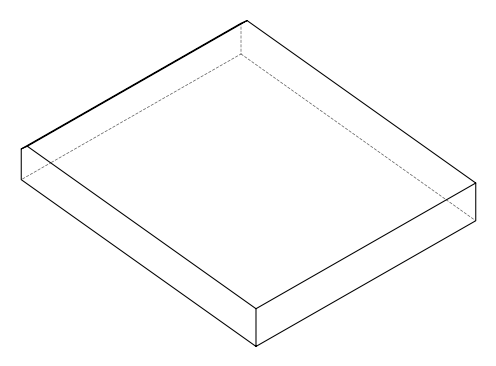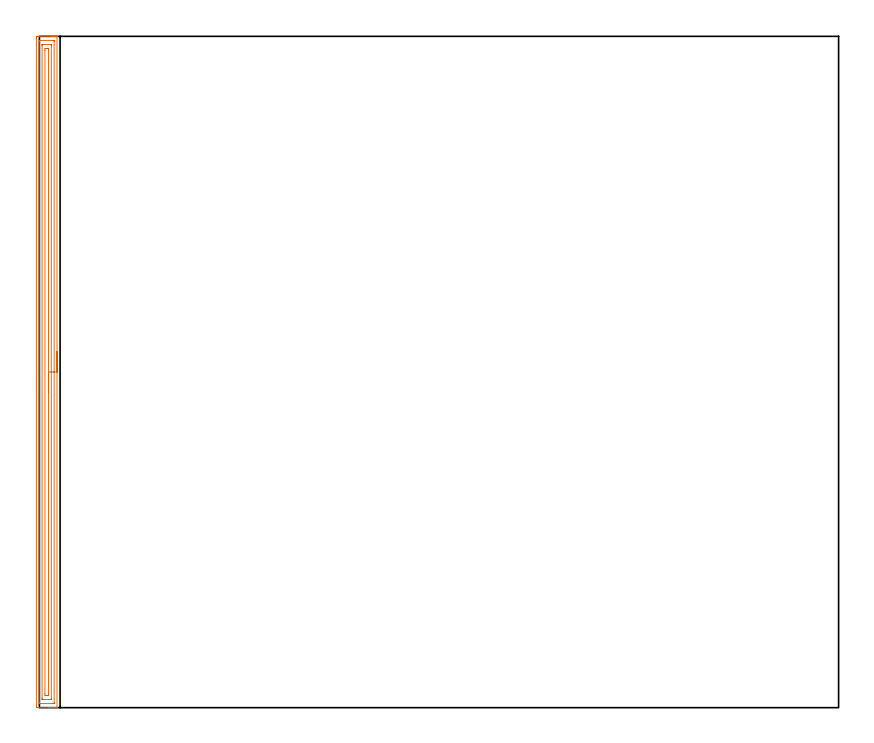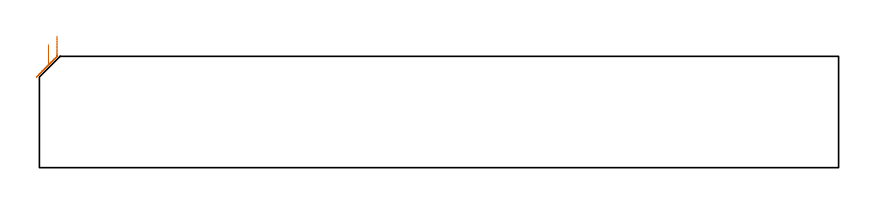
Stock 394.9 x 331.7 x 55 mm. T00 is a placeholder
(PLAN: 1 operations, 0 tool changes, 10.8 min)
(1 AREA_MILL | FG_CHAMFER_SURFACE | UGT0205_001 | 10.84 min | 17243 mm3)
(TOOL UGT0205_001 | Chamfer Mill 20 x 3 x 45 deg. | D20 FL50 Z2)
(OP 1 AREA_MILL)
G17 G21 G94 G90
T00 M6
G54
G17 G0 G90 X8.7 Y175.85 S1061 M3
G43 Z65. H0
G94 G1 Y175.812 Z64.128 F250.
Y175.698 Z63.263
Y175.509 Z62.412
Y175.247 Z61.58
Y174.913 Z60.774
Y174.51 Z60.
Y174.041 Z59.264
Y173.51 Z58.572
Y172.921 Z57.929
Y172.278 Z57.339
Y171.586 Z56.808
Y170.85 Z56.34
Y170.076 Z55.937
Y169.27 Z55.603
Y168.438 Z55.341
Y167.586 Z55.152
Y166.722 Z55.038
Y165.85 Z55.
Y0.169
X8.697 Y0.01 Z54.988
X8.634 Y0.006 Z54.925
X8.224 Y0. Z54.524
X7.853 Z54.152
X7.177 Z53.472
X5.945 Z52.241
X5.388 Z51.683
X4.772 Z51.068
X-1.149 Z45.148
X-1.492 Y0.01 Z44.806
X-1.499 Y0.35 Z44.799
Y0.362
X-1.5 Y330.82 Z44.8
X-1.498 Y331.085 Z44.802
X-1.492 Y331.693 Z44.806
X-1.483 Y331.696 Z44.814
X-0.871 Y331.699 Z45.427
X-0.255 Y331.7 Z46.043
X5.388 Z51.683
X5.944 Z52.241
X6.282 Z52.579
X6.839 Z53.135
X7.177 Z53.472
X7.853 Z54.152
X8.224 Z54.524
X8.634 Y331.694 Z54.925
X8.697 Y331.69 Z54.988
X8.7 Y331.531 Z55.
Y165.85
X7.286 Z53.586
X7.285 Y2.402 Z53.585
X7.284 Y2.294 Z53.584
X7.28 Y2.184 Z53.58
X7.27 Y2.01 Z53.57
X7.177 Y2.007 Z53.477
X6.684 Y2.001 Z52.984
X0.425 Y2. Z46.725
X0.023 Y2.002 Z46.323
X-0.034 Y2.005 Z46.266
X-0.067 Y2.01 Z46.233
X-0.079 Y2.018 Z46.221
X-0.081 Y2.075 Z46.219
X-0.085 Y2.293 Z46.215
X-0.086 Y2.402 Z46.214
X-0.085 Y329.298 Z46.215
X-0.084 Y329.406 Z46.216
X-0.08 Y329.516 Z46.22
X-0.071 Y329.69 Z46.229
X0.023 Y329.693 Z46.323
X0.516 Y329.699 Z46.816
X6.775 Y329.7 Z53.075
X7.177 Y329.698 Z53.477
X7.234 Y329.695 Z53.534
X7.267 Y329.69 Z53.567
X7.279 Y329.682 Z53.579
X7.281 Y329.625 Z53.581
X7.285 Y329.407 Z53.585
X7.286 Y329.298 Z53.586
Y165.85
X5.871 Z52.171
Y4.599
X5.869 Y4.188 Z52.169
X5.867 Y4.068 Z52.167
X5.865 Y4.017 Z52.165
X5.764 Y4.01 Z52.064
X5.575 Y4.002 Z51.875
X5.388 Y4.001 Z51.688
X4.682 Y4. Z50.982
X1.812 Z48.112
X1.623 Y4.001 Z47.923
X1.498 Y4.002 Z47.798
X1.398 Y4.006 Z47.698
X1.337 Y4.01 Z47.637
X1.335 Y4.029 Z47.635
X1.332 Y4.188 Z47.632
X1.329 Y4.67 Z47.629
Y327.101
X1.331 Y327.512 Z47.631
X1.333 Y327.632 Z47.633
X1.335 Y327.683 Z47.635
X1.436 Y327.69 Z47.736
X1.625 Y327.698 Z47.925
X1.812 Y327.699 Z48.112
X2.518 Y327.7 Z48.818
X5.388 Z51.688
X5.576 Y327.699 Z51.876
X5.702 Y327.698 Z52.002
X5.802 Y327.694 Z52.102
X5.863 Y327.69 Z52.163
X5.865 Y327.671 Z52.165
X5.868 Y327.512 Z52.168
X5.871 Y327.03 Z52.171
Y165.85
X4.457 Z50.757
Y6.867
X4.45 Y6.018 Z50.75
X3.6 Y6. Z49.9
X3.574 Z49.874
X2.75 Y6.02 Z49.05
X2.743 Y6.831 Z49.043
Y324.833
X2.75 Y325.682 Z49.05
X3.6 Y325.7 Z49.9
X3.626 Z49.926
X4.45 Y325.68 Z50.75
X4.457 Y324.869 Z50.757
Y165.85
Y164.978 Z50.795
Y164.113 Z50.909
Y163.262 Z51.098
Y162.43 Z51.36
Y161.624 Z51.694
Y160.85 Z52.097
Y160.114 Z52.566
Y159.422 Z53.097
Y158.779 Z53.686
Y158.19 Z54.329
Y157.658 Z55.022
Y157.19 Z55.757
Y156.787 Z56.531
Y156.453 Z57.337
Y156.191 Z58.169
Y156.002 Z59.021
Y155.888 Z59.886
Y155.85 Z60.757
G0 Z65.
M5
M2
